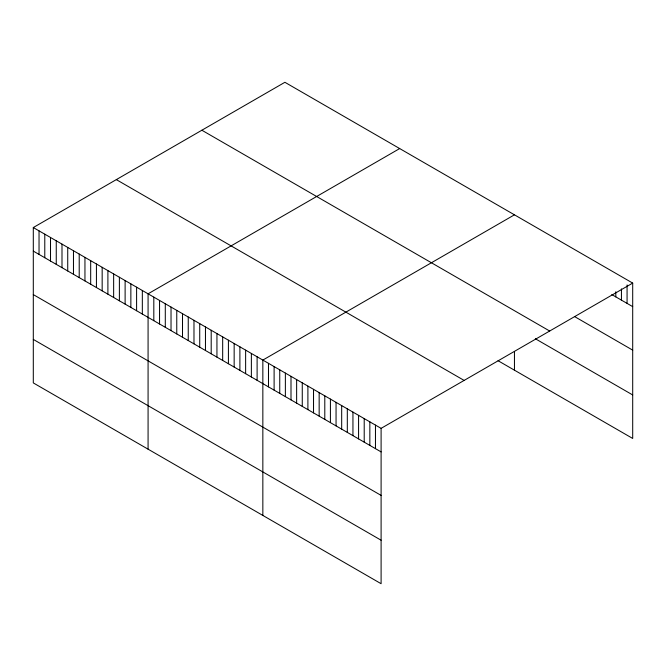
<?xml version="1.0" encoding="UTF-8"?>
<svg xmlns="http://www.w3.org/2000/svg" width="666" height="666" viewBox="0 0 666 666"><rect width="100%" height="100%" fill="white"/><g stroke="black" fill="none" stroke-linecap="round" stroke-linejoin="round"><path stroke-width="1" d="M33.3 227.547L381.102 428.355L381.102 583.707L33.3 382.908L33.3 227.547L284.898 82.293L632.7 283.092L632.7 438.453L498.051 360.714M399.675 148.56L148.077 293.814L148.077 449.175M514.452 214.818L262.845 360.081L262.845 515.434M381.102 428.355L632.7 283.092M611.788 294.563L632.7 306.635M574.783 316.691L632.7 350.133M201.873 130.228L549.675 331.027M535.364 338.753L632.7 394.955M116.325 179.612L464.127 380.419M33.3 251.099L381.102 451.898M33.3 294.597L381.102 495.396M33.3 339.41L381.102 540.209M627.072 284.956L627.072 303.388M621.436 288.877L621.436 300.133M615.809 291.766L615.809 296.886M514.452 351.531L514.452 370.179M375.466 425.099L375.466 448.643M369.838 421.853L369.838 445.396M364.21 418.598L364.21 442.141M358.574 415.351L358.574 438.894M352.947 412.096L352.947 435.639M347.311 408.849L347.311 432.392M341.683 405.594L341.683 429.137M336.055 402.347L336.055 425.89M330.419 399.092L330.419 422.635M324.792 395.837L324.792 419.389M319.156 392.59L319.156 416.133M313.528 389.335L313.528 412.887M307.9 386.089L307.9 409.632M302.264 382.833L302.264 406.385M296.636 379.587L296.636 403.13M291 376.332L291 399.883M285.373 373.085L285.373 396.628M279.745 369.83L279.745 393.381M274.109 366.583L274.109 390.126M268.481 363.328L268.481 386.879M257.109 356.768L257.109 380.311M251.373 353.455L251.373 376.998M245.629 350.141L245.629 373.684M239.893 346.828L239.893 370.371M234.157 343.514L234.157 367.058M228.413 340.201L228.413 363.744M222.677 336.888L222.677 360.431M216.941 333.574L216.941 357.118M211.197 330.261L211.197 353.804M205.461 326.948L205.461 350.491M199.725 323.634L199.725 347.177M193.981 320.321L193.981 343.864M188.245 317.008L188.245 340.551M182.509 313.694L182.509 337.237M176.765 310.381L176.765 333.924M171.029 307.068L171.029 330.611M165.293 303.754L165.293 327.297M159.549 300.441L159.549 323.984M153.813 297.128L153.813 320.671M142.333 290.501L142.333 314.044M136.597 287.188L136.597 310.731M130.861 283.874L130.861 307.417M125.116 280.561L125.116 304.104M119.381 277.247L119.381 300.791M113.645 273.934L113.645 297.477M107.9 270.621L107.9 294.164M102.164 267.307L102.164 290.851M96.428 263.994L96.428 287.537M90.684 260.681L90.684 284.232M84.948 257.367L84.948 280.919M79.212 254.054L79.212 277.605M73.468 250.741L73.468 274.292M67.732 247.427L67.732 270.979M61.996 244.114L61.996 267.665M56.252 240.801L56.252 264.352M50.516 237.487L50.516 261.039M44.78 234.174L44.78 257.725M39.036 230.861L39.036 254.412"/></g></svg>
